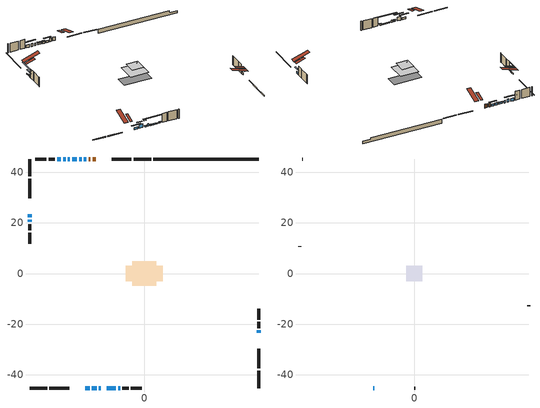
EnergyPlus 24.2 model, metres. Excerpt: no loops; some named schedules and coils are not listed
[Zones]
conditioned space
 floor adiabatic (AdiabaticFloorConstruction): -4.77,-4.77 -4.77,4.77 4.77,4.77 4.77,-4.77 z3.24
 floor foundation (Slab1 construction): -7.31,-3.11 -7.31,3.11 7.31,3.11 7.31,-3.11 z-1.49
 wall outside (RimJoist1 construction): 2.7,45.33 -4.18,45.33 / -45.33,-45.33 -38.45,-45.33 / -45.33,45.33 -45.33,38.45 / 45.33,-45.33 45.33,-38.45 z0.8:1.1
 wall outside (RimJoist2 construction): -5.11,45.33 -12.93,45.33 / -37.52,-45.33 -29.7,-45.33 / -45.33,37.52 -45.33,29.7 / 45.33,-37.52 45.33,-29.7 z0.8:1.1
 wall outside (AdiabaticWallConstruction 1): -19.17,45.33 -20.47,45.33 / -21.39,45.33 -22.04,45.33 z0.8:2.83
 wall outside (AdiabaticWallConstruction): 45.33,-23.45 45.33,-22.54 / -45.33,21.3 -45.33,20.39 / -29.44,45.33 -30.22,45.33 z0.8:2.02; -22.97,45.33 -23.89,45.33 / -23.45,-45.33 -21.62,-45.33 / -26.68,45.33 -28.51,45.33 z0.8:1.82; -24.81,45.33 -25.76,45.33 z0.8:1.87; -20.69,-45.33 -18.86,-45.33 z0.8:2.88; -17.94,-45.33 -17.17,-45.33 / -45.33,23.45 -45.33,22.23 / -14.93,-45.33 -11.27,-45.33 / -10.34,-45.33 -9.58,-45.33 z0.8:1.41; -31.15,45.33 -32.06,45.33 z0.8:2.33; -32.99,45.33 -34.52,45.33 z0.8:2.32
 wall outside (Wall1 construction): -35.45,45.33 -37.87,45.33 / -8.65,-45.33 -6.23,-45.33 / -45.33,19.46 -45.33,17.04 / 45.33,-21.61 45.33,-19.19 z0.8:5.68
 wall outside (Wall2 construction): -38.79,45.33 -43.16,45.33 / -5.3,-45.33 -0.93,-45.33 / -45.33,16.11 -45.33,11.74 / 45.33,-18.26 45.33,-13.89 z0.8:5.68
 wall foundation (FoundationWall1 construction): 3.63,45.33,-1.49 3.63,45.33,0.8 41.16,45.33,0.8 41.16,45.33,-0.23 45.33,45.33,-0.23 45.33,45.33,-1.49
 window (WindowConstruction): 45.33,-23.45 45.33,-22.54 z0.8:2.02
 window (WindowConstruction 6): -22.97,45.33 -23.88,45.33 z0.8:1.81
 window (WindowConstruction 7): -24.81,45.33 -25.75,45.33 z0.8:1.87
 window (WindowConstruction 8): -23.45,-45.33 -21.62,-45.33 z0.8:1.81
 window (WindowConstruction 9): -20.69,-45.33 -18.86,-45.33 z0.8:2.88
 window (WindowConstruction 10): -17.94,-45.33 -17.17,-45.33 z0.8:1.41
 window (WindowConstruction 12): -45.33,23.45 -45.33,22.23 z0.8:1.41
 window (WindowConstruction 13): -14.93,-45.33 -11.27,-45.33 z0.8:1.41
 window (WindowConstruction 1): -26.68,45.33 -28.51,45.33 z0.8:1.81
 window (WindowConstruction 2): -45.33,21.3 -45.33,20.39 z0.8:2.02
 window (WindowConstruction 3): -10.34,-45.33 -9.58,-45.33 z0.8:1.41
 window (WindowConstruction 11): -29.44,45.33 -30.22,45.33 z0.8:2.02
 window (WindowConstruction 4): -31.15,45.33 -32.06,45.33 z0.8:2.32
 window (WindowConstruction 5): -32.99,45.33 -34.52,45.33 z0.8:2.32
 door (Door): -19.18,45.33 -20.47,45.33 z0.8:2.83
 door (Door 1): -21.4,45.33 -22.04,45.33 z0.8:2.83
 ceiling adiabatic (AdiabaticFloorConstruction): 4.77,-4.77 4.77,4.77 -4.77,4.77 -4.77,-4.77 z3.24
 roof outside (Roof4 construction): -18.25,45.33,5.68 -18.25,40.57,7.26 -16.99,40.57,7.26 -16.99,45.33,5.68; -24.38,-45.33,5.68 -24.38,-40.57,7.26 -25.63,-40.57,7.26 -25.63,-45.33,5.68; -45.33,24.38,5.68 -40.57,24.38,7.26 -40.57,25.63,7.26 -45.33,25.63,5.68; 45.33,-24.38,5.68 40.57,-24.38,7.26 40.57,-25.63,7.26 45.33,-25.63,5.68
attic - vented
 floor to conditioned space (Floor1 construction Reversed): -3.15,-3.15 -3.15,3.15 3.15,3.15 3.15,-3.15 z5.68
 floor to conditioned space (Floor2 construction Reversed): -1.74,-1.74 -1.74,1.74 1.74,1.74 1.74,-1.74 z5.68
 floor to conditioned space (Floor3 construction Reversed): -2.35,-2.35 -2.35,2.35 2.35,2.35 2.35,-2.35 z5.68
 wall outside (AdiabaticWallConstruction): -16.25,-45.33 -15.85,-45.33 z0.8:2.02
 wall outside (Wall3 construction): -44.09,45.33 -44.4,45.33 / 0,-45.33 0.3,-45.33 / -45.33,10.81 -45.33,10.51 / 45.33,-12.96 45.33,-12.66 z0.8:5.68
 window (WindowConstruction 14): -16.24,-45.33 -15.86,-45.33 z0.8:2.02
 roof outside (Roof1 construction): -16.07,45.33,5.68 -16.07,36.95,8.47 -13.86,36.95,8.47 -13.86,45.33,5.68; -26.56,-45.33,5.68 -26.56,-36.95,8.47 -28.77,-36.95,8.47 -28.77,-45.33,5.68; -45.33,26.56,5.68 -36.95,26.56,8.47 -36.95,28.77,8.47 -45.33,28.77,5.68; 45.33,-26.56,5.68 36.95,-26.56,8.47 36.95,-28.77,8.47 45.33,-28.77,5.68
shading: 45.33,-21.01 45.33,-24.98 45.74,-24.98 45.74,-21.01 z3.55; -25.41,45.33 -21.44,45.33 -21.44,45.74 -25.41,45.74 z3.35; -25.96,45.33 -24.61,45.33 -24.61,45.74 -25.96,45.74 z2.07; -20.09,-45.33 -24.98,-45.33 -24.98,-45.74 -20.09,-45.74 z3.35; -17.33,-45.33 -22.22,-45.33 -22.22,-45.74 -17.33,-45.74 z4.41; -16.97,-45.33 -18.14,-45.33 -18.14,-45.74 -16.97,-45.74 z1.61; -45.33,18.29 -45.33,27.39 -45.74,27.39 -45.74,18.29 z5.35; -7.33,-45.33 -18.87,-45.33 -18.87,-45.74 -7.33,-45.74 z5.35; -28.71,45.33 -26.48,45.33 -26.48,45.74 -28.71,45.74 z2.02; -45.33,18.86 -45.33,22.83 -45.74,22.83 -45.74,18.86 z3.55; -9.38,-45.33 -10.54,-45.33 -10.54,-45.74 -9.38,-45.74 z1.61; -33.59,45.33 -29.62,45.33 -29.62,45.74 -33.59,45.74 z3.85; -36.05,45.33 -31.46,45.33 -31.46,45.74 -36.05,45.74 z3.85
[Building]
Building 1: Terrain=Suburbs
[Site:Location]
Quebec Intl AP_QC: Latitude {deg}=46.8; Longitude {deg}=-71.38; Time Zone {hr}=-5; Elevation {m}=74; Keep Site Location Information=Yes
[Site:GroundTemperature:Shallow]
0.0108218, -2.24938, -2.43038, -1.3578, 2.94801, 7.23376, 10.9493, 13.303, 13.5029, 11.5886, 7.96783, 3.81355
[Site:WaterMainsTemperature]
Calculation Method=Schedule; Temperature Schedule=mains temperature schedule
[Material] Roughness=Rough; Thermal Absorptance=0.9
Name | Thickness {m} | Conductivity {W/m-K} | Density {kg/m3} | Specific Heat {J/kg-K} | Solar Absorptance | Visible Absorptance
asphalt or fiberglass shingles | 0.00635 | 0.162714 | 1121.4 | 1465.45 | 0.4 | 0.4
ceiling loosefill ins | 0.0846667 | 0.0480833 | 16.02 | 1046.75 | 0.7 | 0.7
ceiling stud and cavity | 0.1397 | 0.0932282 | 65.682 | 1177.47 | 0.7 | 0.7
ceiling stud and cavity 1 | 0.1397 | 0.0940014 | 65.682 | 1177.47 | 0.7 | 0.7
ceiling stud and cavity 2 | 0.1397 | 0.0983112 | 65.682 | 1177.47 | 0.7 | 0.7
concrete 4.0 in. | 0.1016 | 1.803125 | 2242.8 | 837.4 | 0.7 | 0.7
concrete 8.0 in. | 0.2032 | 1.803125 | 2242.8 | 837.4 | 0.7 | 0.7
door material | 0.04445 | 0.0451087 | 512.64 | 1214.23 | 0.7 | 0.7
door material 1 | 0.04445 | 0.20624 | 512.64 | 1214.23 | 0.7 | 0.7
exterior vertical ins | 0.015425 | 0.029427 | 32.04 | 1214.23 | 0.7 | 0.7
floor covering | 0.0127 | 0.0433444 | 54.468 | 1339.84 | 0.6 | 0.6
floor rigid ins; wall rigid ins | 0.512978 | 0.029427 | 32.04 | 1214.23 | 0.7 | 0.7
floor stud and cavity | 0.1397 | 1.75129 | 37.0049 | 1207.88 | 0.7 | 0.7
furniture material conditioned space 1 | 0.1524 | 0.115458 | 640.8 | 1214.23 | 0.6 | 0.6
gypsum board | 0.0127 | 0.160291 | 801 | 837.4 | 0.6 | 0.6
gypsum board 1 | 0.0127 | 0.160291 | 801 | 837.4 | 0.7 | 0.7
osb sheathing 0.5 in. | 0.0127 | 0.115458 | 512.64 | 1214.23 | 0.7 | 0.7
osb sheathing 0.75 in. | 0.01905 | 0.115458 | 512.64 | 1214.23 | 0.7 | 0.7
osb sheathing 2.0 in. | 0.0508 | 0.115458 | 512.64 | 1214.23 | 0.7 | 0.7
rim joist stud and cavity | 0.0508 | 0.0310022 | 125.044 | 1163.47 | 0.6 | 0.6
rim joist stud and cavity 1 | 0.0508 | 0.0329496 | 125.044 | 1163.47 | 0.6 | 0.6
roof rigid ins | 0.051816 | 0.029427 | 32.04 | 1214.23 | 0.7 | 0.7
roof stud and cavity | 0.2032 | 0.158346 | 78.34581 | 1123.46 | 0.7 | 0.7
wall stud and cavity | 0.1397 | 0.0991731 | 139.0536 | 1170.24 | 0.7 | 0.7
wall stud and cavity 1 | 0.1397 | 0.0947891 | 139.0536 | 1170.24 | 0.7 | 0.7
wall stud and cavity 2 | 0.0889 | 6.1454 | 50.32683 | 1063.81 | 0.6 | 0.6
wall stud and cavity 3 | 0.0889 | 0.380278 | 52.3479 | 1209.89 | 0.7 | 0.7
wall stud and cavity 4 | 0.0889 | 0.391764 | 83.0341 | 1211.67 | 0.7 | 0.7
wood siding | 0.0254 | 0.102417 | 544.68 | 1172.36 | 0.4 | 0.4
wood siding 1 | 0.00254 | 0.102417 | 544.68 | 1172.36 | 0.4 | 0.4
wood siding 2; wood siding 3; wood siding 4 | 0.0254 | 0.102417 | 544.68 | 1172.36 | 0.7 | 0.7
[WindowMaterial:SimpleGlazingSystem]
Name | U-Factor {W/m2-K} | Solar Heat Gain Coefficient
WindowMaterial | 2.93609 | 0.65
WindowMaterial 1 | 2.94461 | 0.64
WindowMaterial 2 | 2.98776 | 0.6
WindowMaterial 3 | 2.927009 | 0.66
WindowMaterial 4 | 2.90089 | 0.68
WindowMaterial 5 | 2.94007 | 0.65
WindowMaterial 6 | 2.97414 | 0.6
WindowMaterial 7 | 2.992306 | 0.59
WindowMaterial 8 | 4.08135 | 0.67
[Construction]
AdiabaticFloorConstruction: floor stud and cavity, floor rigid ins, osb sheathing 0.75 in., floor covering
AdiabaticWallConstruction: wood siding 3, wall rigid ins, wall stud and cavity 3, gypsum board
AdiabaticWallConstruction 1: wood siding 4, wall rigid ins, wall stud and cavity 3, gypsum board
Door: door material
Door 1: door material 1
Floor1 construction Reversed: gypsum board, ceiling stud and cavity, ceiling loosefill ins
Floor2 construction Reversed: gypsum board, ceiling stud and cavity 1, ceiling loosefill ins
Floor3 construction Reversed: gypsum board, ceiling stud and cavity 2, ceiling loosefill ins
FoundationWall1 construction: concrete 8.0 in., gypsum board 1
furniture construction conditioned space 1: furniture material conditioned space 1
PartitionWallConstruction: gypsum board, wall stud and cavity 4, gypsum board
RimJoist1 construction: wood siding 2, osb sheathing 2.0 in., rim joist stud and cavity
RimJoist2 construction: wood siding 2, osb sheathing 2.0 in., rim joist stud and cavity 1
Roof1 construction: asphalt or fiberglass shingles
Roof4 construction: asphalt or fiberglass shingles, roof rigid ins, osb sheathing 0.75 in., roof stud and cavity, gypsum board
Slab1 construction: concrete 4.0 in.
Wall1 construction: wood siding, osb sheathing 0.5 in., wall stud and cavity, gypsum board
Wall2 construction: wood siding, osb sheathing 0.5 in., wall stud and cavity 1, gypsum board
Wall3 construction: wood siding 1, wall stud and cavity 2
WindowConstruction; WindowConstruction 2: WindowMaterial
WindowConstruction 1; WindowConstruction 6; WindowConstruction 8: WindowMaterial 1
WindowConstruction 10; WindowConstruction 3: WindowMaterial 2
WindowConstruction 11; WindowConstruction 14: WindowMaterial 7
WindowConstruction 12; WindowConstruction 13: WindowMaterial 8
WindowConstruction 4: WindowMaterial 3
WindowConstruction 5: WindowMaterial 4
WindowConstruction 7: WindowMaterial 5
WindowConstruction 9: WindowMaterial 6
[Zone] Multiplier=1; Part of Total Floor Area=Yes
Name | Volume {m3}
attic - vented | 33.5367
conditioned space | 555.9
[Space]
Name | Zone | Volume {m3}
attic - vented 1 | attic - vented | 33.5367
conditioned space 1 | conditioned space | 555.9
[ZoneInfiltration:EffectiveLeakageArea]
infil attic - vented 1: Zone or Space=attic - vented 1; Schedule=Always On Discrete; Effective Air Leakage Area {cm2}=2731.57; Stack Coefficient=0.000533419; Wind Coefficient=1.56047e-05
[ZoneMixing]
whole house fan mix: Zone or Space=attic - vented; Schedule=Always On Continuous; Design Flow Rate Calculation Method=Flow/Zone; Design Flow Rate {m3/s}=0; Source Zone or Space=conditioned space
[SurfaceProperty:ExposedFoundationPerimeter]
Slab1: Exposed Perimeter Calculation Method=TotalExposedPerimeter; Total Exposed Perimeter {m}=41.698
[InternalMass] Zone or ZoneList=conditioned space; Space or SpaceList=conditioned space 1
Name | Construction | Surface Area {m2}
furniture mass conditioned space 1 | furniture construction conditioned space 1 | 72.8042
partition wall mass | PartitionWallConstruction | 182.01
[Lights]
interior lighting: Zone or ZoneList or Space or SpaceList=conditioned space 1; Schedule=interior lighting schedule; Design Level Calculation Method=LightingLevel; Lighting Level {W}=343.2; Return Air Fraction=0; Fraction Radiant=0.6; Fraction Visible=0.2; Fraction Replaceable=1
[People]
occupants: Zone or ZoneList or Space or SpaceList=conditioned space 1; Number of People Schedule=occupants schedule; Number of People Calculation Method=People; Number of People=3; Fraction Radiant=0.314171; Sensible Heat Fraction=0.56303; Activity Level Schedule=occupants activity schedule; Carbon Dioxide Generation Rate {m3/s-W}=0; Enable ASHRAE 55 Comfort Warnings=No; Mean Radiant Temperature Calculation Type=EnclosureAveraged
[ElectricEquipment] Zone or ZoneList or Space or SpaceList=conditioned space 1; Design Level Calculation Method=EquipmentLevel
Name | Schedule | Design Level {W} | Fraction Latent | Fraction Radiant | Fraction Lost
clothes dryer | clothes dryer schedule | 140.772 | 0.015 | 0.081 | 0.85
clothes washer | clothes washer schedule | 32.1985 | 0.03 | 0.162 | 0.7
cooking range | cooking range schedule | 215.147 | 0.08 | 0.432 | 0.2
dishwasher | dishwasher schedule | 66.8632 | 0.3 | 0.18 | 0.4
fridge | fridge schedule | 72.9452 | 0 | 0.6 | 0
mech vent bath fan 0 | mech vent bath fan 0 schedule | 50.2 | 0 | 0 | 1
mech vent bath fan 1 | mech vent bath fan 1 schedule | 50.2 | 0 | 0 | 1
mech vent house fan | mech vent house fan schedule | 0 | 0 | 0 | 1
mech vent house fan cfis | mech vent house fan cfis schedule | 0 | 0 | 0 | 0
mech vent range fan 0 | mech vent range fan 0 schedule | 57 | 0 | 0 | 1
misc plug loads | misc plug loads schedule | 494.7 | 0.045 | 0.513 | 0.1
whole house fan | Always On Discrete | 0 | 0 | 0 | 1
[OtherEquipment] Zone or ZoneList or Space or SpaceList=conditioned space 1; Design Level Calculation Method=EquipmentLevel
Name | Fuel Type | Schedule | Design Level {W} | Fraction Latent | Fraction Radiant | Fraction Lost
clothes dryer 1 | Electricity | clothes dryer schedule | 0 | 0.015 | 0.081 | 0.85
cooking range 1 | Electricity | cooking range schedule | 0 | 0.08 | 0.432 | 0.2
general water use latent | None | general water use schedule | 62.594 | 1 | 0 | 0
general water use sensible | None | general water use schedule | -61.6891 | 0 | 0.6 | 0
mech vent house fan latent load | None | Always On Discrete | 0 | 1 | 0 | 0
mech vent house fan sensible load | None | Always On Discrete | 0 | 0 | 0 | 0
water heater energy adjustment1 | Electricity | Always On Discrete | 0.01 | 0 | 0 | 1
[ZoneInfiltration:DesignFlowRate] Zone or ZoneList or Space or SpaceList=conditioned space 1; Schedule=Always On Discrete; Design Flow Rate Calculation Method=Flow/Zone; Design Flow Rate {m3/s}=0
infil flow; natural vent flow; whole house fan flow
[ZoneControl:Thermostat]
conditioned space Thermostat: Zone or ZoneList=conditioned space; Control Type Schedule=conditioned space Thermostat Schedule; Control 1=conditioned space temperature setpoint; Temperature Difference Between Cutout And Setpoint {deltaC}=0
[ThermostatSetpoint:DualSetpoint]
conditioned space temperature setpoint: Heating Setpoint Temperature Schedule=heating setpoint; Cooling Setpoint Temperature Schedule=cooling setpoint
[AirLoopHVAC:UnitarySystem]
unit heater unitary system: Control Type=Load; Controlling Zone or Thermostat Location=conditioned space; Dehumidification Control Type=None; Availability Schedule=Always On Discrete; Supply Fan=unit heater supply fan; Fan Placement=BlowThrough; Supply Air Fan Operating Mode Schedule=unit heater auto fan schedule; Heating Coil=unit heater htg coil; DX Heating Coil Sizing Ratio=1; Use DOAS DX Cooling Coil=No; Minimum Supply Air Temperature {C}=2; Latent Load Control=SensibleOnlyLoadControl; Cooling Supply Air Flow Rate Method=None; Heating Supply Air Flow Rate Method=SupplyAirFlowRate; Heating Supply Air Flow Rate {m3/s}=0.00141584; No Load Supply Air Flow Rate Method=SupplyAirFlowRate; No Load Supply Air Flow Rate {m3/s}=0; No Load Supply Air Flow Rate Control Set To Low Speed=Yes; Maximum Supply Air Temperature {C}=48.8889; Maximum Outdoor Dry-Bulb Temperature for Supplemental Heater Operation {C}=21; Ancillary On-Cycle Electric Power {W}=0; Ancillary Off-Cycle Electric Power {W}=0
[Zone equipment]
conditioned space: electric baseboard, unit heater unitary system
[Foundation:Kiva]
Foundation Kiva 1: Initial Indoor Air Temperature {C}=18; Wall Height Above Grade {m}=0.799978; Wall Depth Below Slab {m}=0.2032; Custom Block Material Name 1=exterior vertical ins; Custom Block Depth 1 {m}=2.28999; Custom Block X Position 1 {m}=0.2159; Custom Block Z Position 1 {m}=0
[Foundation:Kiva:Settings]
Soil Conductivity {W/m-K}=0.849921; Soil Density {kg/m3}=1842.3; Soil Specific Heat {J/kg-K}=418.7; Ground Solar Absorptivity=0.9; Ground Thermal Absorptivity=0.9; Ground Surface Roughness {m}=0.03; Far-Field Width {m}=40; Deep-Ground Boundary Condition=ZeroFlux; Deep-Ground Depth {m}=40; Minimum Cell Dimension {m}=0.2; Maximum Cell Growth Coefficient=3; Simulation Timestep=Timestep
[Exterior:Lights]
exterior lighting: Schedule=exterior lighting schedule; Design Level {W}=75.6
[EnergyManagementSystem:Sensor] Output:Variable or Output:Meter Index Key=conditioned space
Name | Output:Variable or Output:Meter
conditioned_space_clg_unmet_s | Zone Cooling Setpoint Not Met Time
conditioned_space_htg_unmet_s | Zone Heating Setpoint Not Met Time
fridge_tin_s; tin_s; tin_s_1 | Zone Mean Air Temperature
tout_s | Zone Outdoor Air Drybulb Temperature
win_s | Zone Air Humidity Ratio
[Schedule:Constant]
Name | Hourly Value
Always On Continuous; mech vent house fan schedule; mech vent house fan cfis schedule; Always On Discrete | 1
occupants activity schedule | 117.228
fridge schedule; unit heater auto fan schedule | 0
[Schedule:Week:Daily]
interior lighting schedule Week Rule - Jan1-Jan27: interior lighting schedule day, interior lighting schedule day, interior lighting schedule day, interior lighting schedule day, interior lighting schedule day, interior lighting schedule day, interior lighting schedule day, interior lighting schedule default day, interior lighting schedule default day, interior lighting schedule default day, interior lighting schedule default day, interior lighting schedule default day
interior lighting schedule Week Rule - Jan28-Feb3: interior lighting schedule day, interior lighting schedule day, interior lighting schedule day, interior lighting schedule day, interior lighting schedule day 1, interior lighting schedule day 1, interior lighting schedule day 1, interior lighting schedule default day, interior lighting schedule default day, interior lighting schedule default day, interior lighting schedule default day, interior lighting schedule default day
interior lighting schedule Week Rule - Feb4-Feb24: interior lighting schedule day 1, interior lighting schedule day 1, interior lighting schedule day 1, interior lighting schedule day 1, interior lighting schedule day 1, interior lighting schedule day 1, interior lighting schedule day 1, interior lighting schedule default day, interior lighting schedule default day, interior lighting schedule default day, interior lighting schedule default day, interior lighting schedule default day
interior lighting schedule Week Rule - Feb25-Mar3: interior lighting schedule day 1, interior lighting schedule day 1, interior lighting schedule day 1, interior lighting schedule day 1, interior lighting schedule day 2, interior lighting schedule day 2, interior lighting schedule day 2, interior lighting schedule default day, interior lighting schedule default day, interior lighting schedule default day, interior lighting schedule default day, interior lighting schedule default day
interior lighting schedule Week Rule - Mar4-Mar31: interior lighting schedule day 2, interior lighting schedule day 2, interior lighting schedule day 2, interior lighting schedule day 2, interior lighting schedule day 2, interior lighting schedule day 2, interior lighting schedule day 2, interior lighting schedule default day, interior lighting schedule default day, interior lighting schedule default day, interior lighting schedule default day, interior lighting schedule default day
interior lighting schedule Week Rule - Apr1-Apr28: interior lighting schedule day 3, interior lighting schedule day 3, interior lighting schedule day 3, interior lighting schedule day 3, interior lighting schedule day 3, interior lighting schedule day 3, interior lighting schedule day 3, interior lighting schedule default day, interior lighting schedule default day, interior lighting schedule default day, interior lighting schedule default day, interior lighting schedule default day
interior lighting schedule Week Rule - Apr29-May5: interior lighting schedule day 3, interior lighting schedule day 3, interior lighting schedule day 4, interior lighting schedule day 4, interior lighting schedule day 4, interior lighting schedule day 4, interior lighting schedule day 4, interior lighting schedule default day, interior lighting schedule default day, interior lighting schedule default day, interior lighting schedule default day, interior lighting schedule default day
interior lighting schedule Week Rule - May6-May26: interior lighting schedule day 4, interior lighting schedule day 4, interior lighting schedule day 4, interior lighting schedule day 4, interior lighting schedule day 4, interior lighting schedule day 4, interior lighting schedule day 4, interior lighting schedule default day, interior lighting schedule default day, interior lighting schedule default day, interior lighting schedule default day, interior lighting schedule default day
interior lighting schedule Week Rule - May27-Jun2: interior lighting schedule day 4, interior lighting schedule day 4, interior lighting schedule day 4, interior lighting schedule day 4, interior lighting schedule day 4, interior lighting schedule day 5, interior lighting schedule day 5, interior lighting schedule default day, interior lighting schedule default day, interior lighting schedule default day, interior lighting schedule default day, interior lighting schedule default day
interior lighting schedule Week Rule - Jun3-Jun30: interior lighting schedule day 5, interior lighting schedule day 5, interior lighting schedule day 5, interior lighting schedule day 5, interior lighting schedule day 5, interior lighting schedule day 5, interior lighting schedule day 5, interior lighting schedule default day, interior lighting schedule default day, interior lighting schedule default day, interior lighting schedule default day, interior lighting schedule default day
interior lighting schedule Week Rule - Jul1-Jul28: interior lighting schedule day 6, interior lighting schedule day 6, interior lighting schedule day 6, interior lighting schedule day 6, interior lighting schedule day 6, interior lighting schedule day 6, interior lighting schedule day 6, interior lighting schedule default day, interior lighting schedule default day, interior lighting schedule default day, interior lighting schedule default day, interior lighting schedule default day
interior lighting schedule Week Rule - Jul29-Aug4: interior lighting schedule day 6, interior lighting schedule day 6, interior lighting schedule day 6, interior lighting schedule day 7, interior lighting schedule day 7, interior lighting schedule day 7, interior lighting schedule day 7, interior lighting schedule default day, interior lighting schedule default day, interior lighting schedule default day, interior lighting schedule default day, interior lighting schedule default day
interior lighting schedule Week Rule - Aug5-Aug25: interior lighting schedule day 7, interior lighting schedule day 7, interior lighting schedule day 7, interior lighting schedule day 7, interior lighting schedule day 7, interior lighting schedule day 7, interior lighting schedule day 7, interior lighting schedule default day, interior lighting schedule default day, interior lighting schedule default day, interior lighting schedule default day, interior lighting schedule default day
interior lighting schedule Week Rule - Aug26-Sep1: interior lighting schedule day 7, interior lighting schedule day 7, interior lighting schedule day 7, interior lighting schedule day 7, interior lighting schedule day 7, interior lighting schedule day 7, interior lighting schedule day 8, interior lighting schedule default day, interior lighting schedule default day, interior lighting schedule default day, interior lighting schedule default day, interior lighting schedule default day
interior lighting schedule Week Rule - Sep2-Sep29: interior lighting schedule day 8, interior lighting schedule day 8, interior lighting schedule day 8, interior lighting schedule day 8, interior lighting schedule day 8, interior lighting schedule day 8, interior lighting schedule day 8, interior lighting schedule default day, interior lighting schedule default day, interior lighting schedule default day, interior lighting schedule default day, interior lighting schedule default day
interior lighting schedule Week Rule - Sep30-Oct6: interior lighting schedule day 8, interior lighting schedule day 9, interior lighting schedule day 9, interior lighting schedule day 9, interior lighting schedule day 9, interior lighting schedule day 9, interior lighting schedule day 9, interior lighting schedule default day, interior lighting schedule default day, interior lighting schedule default day, interior lighting schedule default day, interior lighting schedule default day
interior lighting schedule Week Rule - Oct7-Oct27: interior lighting schedule day 9, interior lighting schedule day 9, interior lighting schedule day 9, interior lighting schedule day 9, interior lighting schedule day 9, interior lighting schedule day 9, interior lighting schedule day 9, interior lighting schedule default day, interior lighting schedule default day, interior lighting schedule default day, interior lighting schedule default day, interior lighting schedule default day
interior lighting schedule Week Rule - Oct28-Nov3: interior lighting schedule day 9, interior lighting schedule day 9, interior lighting schedule day 9, interior lighting schedule day 9, interior lighting schedule day 10, interior lighting schedule day 10, interior lighting schedule day 10, interior lighting schedule default day, interior lighting schedule default day, interior lighting schedule default day, interior lighting schedule default day, interior lighting schedule default day
interior lighting schedule Week Rule - Nov4-Nov24: interior lighting schedule day 10, interior lighting schedule day 10, interior lighting schedule day 10, interior lighting schedule day 10, interior lighting schedule day 10, interior lighting schedule day 10, interior lighting schedule day 10, interior lighting schedule default day, interior lighting schedule default day, interior lighting schedule default day, interior lighting schedule default day, interior lighting schedule default day
interior lighting schedule Week Rule - Nov25-Dec1: interior lighting schedule day 10, interior lighting schedule day 10, interior lighting schedule day 10, interior lighting schedule day 10, interior lighting schedule day 10, interior lighting schedule day 10, interior lighting schedule day 11, interior lighting schedule default day, interior lighting schedule default day, interior lighting schedule default day, interior lighting schedule default day, interior lighting schedule default day
interior lighting schedule Week Rule - Dec2-Dec31: interior lighting schedule day 11, interior lighting schedule day 11, interior lighting schedule day 11, interior lighting schedule day 11, interior lighting schedule day 11, interior lighting schedule day 11, interior lighting schedule day 11, interior lighting schedule default day, interior lighting schedule default day, interior lighting schedule default day, interior lighting schedule default day, interior lighting schedule default day
occupants schedule Week Rule - Jan1-Dec31: occupants schedule day, occupants schedule day, occupants schedule day, occupants schedule day, occupants schedule day, occupants schedule day, occupants schedule day, occupants schedule default day, occupants schedule default day, occupants schedule default day, occupants schedule default day, occupants schedule default day
clothes dryer schedule Week Rule - Jan1-Dec31: clothes dryer schedule day, clothes dryer schedule day, clothes dryer schedule day, clothes dryer schedule day, clothes dryer schedule day, clothes dryer schedule day, clothes dryer schedule day, clothes dryer schedule default day, clothes dryer schedule default day, clothes dryer schedule default day, clothes dryer schedule default day, clothes dryer schedule default day
clothes washer schedule Week Rule - Jan1-Dec31: clothes washer schedule day, clothes washer schedule day, clothes washer schedule day, clothes washer schedule day, clothes washer schedule day, clothes washer schedule day, clothes washer schedule day, clothes washer schedule default day, clothes washer schedule default day, clothes washer schedule default day, clothes washer schedule default day, clothes washer schedule default day
cooking range schedule Week Rule - Jan1-Dec31: cooking range schedule day, cooking range schedule day, cooking range schedule day, cooking range schedule day, cooking range schedule day, cooking range schedule day, cooking range schedule day, cooking range schedule default day, cooking range schedule default day, cooking range schedule default day, cooking range schedule default day, cooking range schedule default day
dishwasher schedule Week Rule - Jan1-Dec31: dishwasher schedule day, dishwasher schedule day, dishwasher schedule day, dishwasher schedule day, dishwasher schedule day, dishwasher schedule day, dishwasher schedule day, dishwasher schedule default day, dishwasher schedule default day, dishwasher schedule default day, dishwasher schedule default day, dishwasher schedule default day
mech vent bath fan 0 schedule Week Rule - Jan1-Dec31: mech vent bath fan 0 schedule day, mech vent bath fan 0 schedule day, mech vent bath fan 0 schedule day, mech vent bath fan 0 schedule day, mech vent bath fan 0 schedule day, mech vent bath fan 0 schedule day, mech vent bath fan 0 schedule day, mech vent bath fan 0 schedule default day, mech vent bath fan 0 schedule default day, mech vent bath fan 0 schedule default day, mech vent bath fan 0 schedule default day, mech vent bath fan 0 schedule default day
mech vent bath fan 1 schedule Week Rule - Jan1-Dec31: mech vent bath fan 1 schedule day, mech vent bath fan 1 schedule day, mech vent bath fan 1 schedule day, mech vent bath fan 1 schedule day, mech vent bath fan 1 schedule day, mech vent bath fan 1 schedule day, mech vent bath fan 1 schedule day, mech vent bath fan 1 schedule default day, mech vent bath fan 1 schedule default day, mech vent bath fan 1 schedule default day, mech vent bath fan 1 schedule default day, mech vent bath fan 1 schedule default day
mech vent range fan 0 schedule Week Rule - Jan1-Dec31: mech vent range fan 0 schedule day, mech vent range fan 0 schedule day, mech vent range fan 0 schedule day, mech vent range fan 0 schedule day, mech vent range fan 0 schedule day, mech vent range fan 0 schedule day, mech vent range fan 0 schedule day, mech vent range fan 0 schedule default day, mech vent range fan 0 schedule default day, mech vent range fan 0 schedule default day, mech vent range fan 0 schedule default day, mech vent range fan 0 schedule default day
misc plug loads schedule Week Rule - Jan1-Dec31: misc plug loads schedule day, misc plug loads schedule day, misc plug loads schedule day, misc plug loads schedule day, misc plug loads schedule day, misc plug loads schedule day, misc plug loads schedule day, misc plug loads schedule default day, misc plug loads schedule default day, misc plug loads schedule default day, misc plug loads schedule default day, misc plug loads schedule default day
general water use schedule Week Rule - Jan1-Dec31: general water use schedule day, general water use schedule day, general water use schedule day, general water use schedule day, general water use schedule day, general water use schedule day, general water use schedule day, general water use schedule default day, general water use schedule default day, general water use schedule default day, general water use schedule default day, general water use schedule default day
exterior lighting schedule Week Rule - Jan1-Jan27: exterior lighting schedule day, exterior lighting schedule day, exterior lighting schedule day, exterior lighting schedule day, exterior lighting schedule day, exterior lighting schedule day, exterior lighting schedule day, exterior lighting schedule default day, exterior lighting schedule default day, exterior lighting schedule default day, exterior lighting schedule default day, exterior lighting schedule default day
exterior lighting schedule Week Rule - Jan28-Feb3: exterior lighting schedule day, exterior lighting schedule day, exterior lighting schedule day, exterior lighting schedule day, exterior lighting schedule day 1, exterior lighting schedule day 1, exterior lighting schedule day 1, exterior lighting schedule default day, exterior lighting schedule default day, exterior lighting schedule default day, exterior lighting schedule default day, exterior lighting schedule default day
exterior lighting schedule Week Rule - Feb4-Feb24: exterior lighting schedule day 1, exterior lighting schedule day 1, exterior lighting schedule day 1, exterior lighting schedule day 1, exterior lighting schedule day 1, exterior lighting schedule day 1, exterior lighting schedule day 1, exterior lighting schedule default day, exterior lighting schedule default day, exterior lighting schedule default day, exterior lighting schedule default day, exterior lighting schedule default day
exterior lighting schedule Week Rule - Feb25-Mar3: exterior lighting schedule day 1, exterior lighting schedule day 1, exterior lighting schedule day 1, exterior lighting schedule day 1, exterior lighting schedule day 2, exterior lighting schedule day 2, exterior lighting schedule day 2, exterior lighting schedule default day, exterior lighting schedule default day, exterior lighting schedule default day, exterior lighting schedule default day, exterior lighting schedule default day
exterior lighting schedule Week Rule - Mar4-Mar31: exterior lighting schedule day 2, exterior lighting schedule day 2, exterior lighting schedule day 2, exterior lighting schedule day 2, exterior lighting schedule day 2, exterior lighting schedule day 2, exterior lighting schedule day 2, exterior lighting schedule default day, exterior lighting schedule default day, exterior lighting schedule default day, exterior lighting schedule default day, exterior lighting schedule default day
exterior lighting schedule Week Rule - Apr1-Apr28: exterior lighting schedule day 3, exterior lighting schedule day 3, exterior lighting schedule day 3, exterior lighting schedule day 3, exterior lighting schedule day 3, exterior lighting schedule day 3, exterior lighting schedule day 3, exterior lighting schedule default day, exterior lighting schedule default day, exterior lighting schedule default day, exterior lighting schedule default day, exterior lighting schedule default day
[Schedule:Year]
interior lighting schedule: interior lighting schedule Week Rule - Jan1-Jan27, 1, 1, 1, 27, interior lighting schedule Week Rule - Jan28-Feb3, 1, 28, 2, 3, interior lighting schedule Week Rule - Feb4-Feb24, 2, 4, 2, 24, interior lighting schedule Week Rule - Feb25-Mar3, 2, 25, 3, 3, interior lighting schedule Week Rule - Mar4-Mar31, 3, 4, 3, 31, interior lighting schedule Week Rule - Apr1-Apr28, 4, 1, 4, 28, interior lighting schedule Week Rule - Apr29-May5, 4, 29, 5, 5, interior lighting schedule Week Rule - May6-May26, 5, 6, 5, 26, interior lighting schedule Week Rule - May27-Jun2, 5, 27, 6, 2, interior lighting schedule Week Rule - Jun3-Jun30, 6, 3, 6, 30, interior lighting schedule Week Rule - Jul1-Jul28, 7, 1, 7, 28, interior lighting schedule Week Rule - Jul29-Aug4, 7, 29, 8, 4, interior lighting schedule Week Rule - Aug5-Aug25, 8, 5, 8, 25, interior lighting schedule Week Rule - Aug26-Sep1, 8, 26, 9, 1, interior lighting schedule Week Rule - Sep2-Sep29, 9, 2, 9, 29, interior lighting schedule Week Rule - Sep30-Oct6, 9, 30, 10, 6, interior lighting schedule Week Rule - Oct7-Oct27, 10, 7, 10, 27, interior lighting schedule Week Rule - Oct28-Nov3, 10, 28, 11, 3, interior lighting schedule Week Rule - Nov4-Nov24, 11, 4, 11, 24, interior lighting schedule Week Rule - Nov25-Dec1, 11, 25, 12, 1, interior lighting schedule Week Rule - Dec2-Dec31, 12, 2, 12, 31
occupants schedule: occupants schedule Week Rule - Jan1-Dec31, 1, 1, 12, 31
clothes dryer schedule: clothes dryer schedule Week Rule - Jan1-Dec31, 1, 1, 12, 31
clothes washer schedule: clothes washer schedule Week Rule - Jan1-Dec31, 1, 1, 12, 31
cooking range schedule: cooking range schedule Week Rule - Jan1-Dec31, 1, 1, 12, 31
dishwasher schedule: dishwasher schedule Week Rule - Jan1-Dec31, 1, 1, 12, 31
mech vent bath fan 0 schedule: mech vent bath fan 0 schedule Week Rule - Jan1-Dec31, 1, 1, 12, 31
mech vent bath fan 1 schedule: mech vent bath fan 1 schedule Week Rule - Jan1-Dec31, 1, 1, 12, 31
mech vent range fan 0 schedule: mech vent range fan 0 schedule Week Rule - Jan1-Dec31, 1, 1, 12, 31
misc plug loads schedule: misc plug loads schedule Week Rule - Jan1-Dec31, 1, 1, 12, 31
general water use schedule: general water use schedule Week Rule - Jan1-Dec31, 1, 1, 12, 31
exterior lighting schedule: exterior lighting schedule Week Rule - Jan1-Jan27, 1, 1, 1, 27, exterior lighting schedule Week Rule - Jan28-Feb3, 1, 28, 2, 3, exterior lighting schedule Week Rule - Feb4-Feb24, 2, 4, 2, 24, exterior lighting schedule Week Rule - Feb25-Mar3, 2, 25, 3, 3, exterior lighting schedule Week Rule - Mar4-Mar31, 3, 4, 3, 31, exterior lighting schedule Week Rule - Apr1-Apr28, 4, 1, 4, 28, exterior lighting schedule Week Rule - Apr29-May5, 4, 29, 5, 5, exterior lighting schedule Week Rule - May6-May26, 5, 6, 5, 26, exterior lighting schedule Week Rule - May27-Jun2, 5, 27, 6, 2, exterior lighting schedule Week Rule - Jun3-Jun30, 6, 3, 6, 30, exterior lighting schedule Week Rule - Jul1-Jul28, 7, 1, 7, 28, exterior lighting schedule Week Rule - Jul29-Aug4, 7, 29, 8, 4, exterior lighting schedule Week Rule - Aug5-Aug25, 8, 5, 8, 25, exterior lighting schedule Week Rule - Aug26-Sep1, 8, 26, 9, 1, exterior lighting schedule Week Rule - Sep2-Sep29, 9, 2, 9, 29, exterior lighting schedule Week Rule - Sep30-Oct6, 9, 30, 10, 6, exterior lighting schedule Week Rule - Oct7-Oct27, 10, 7, 10, 27, exterior lighting schedule Week Rule - Oct28-Nov3, 10, 28, 11, 3, exterior lighting schedule Week Rule - Nov4-Nov24, 11, 4, 11, 24, exterior lighting schedule Week Rule - Nov25-Dec1, 11, 25, 12, 1, exterior lighting schedule Week Rule - Dec2-Dec31, 12, 2, 12, 31
[Schedule:Compact]
conditioned space Thermostat Schedule: Through: 12/31, For: AllDays, Until: 24:00, 4
mains temperature schedule: Through: 01/01, For: AllDays, Until: 24:00, 5.175, Through: 01/02, For: AllDays, Until: 24:00, 5.10167, Through: 01/03, For: AllDays, Until: 24:00, 5.02889, Through: 01/04, For: AllDays, Until: 24:00, 4.95778, Through: 01/05, For: AllDays, Until: 24:00, 4.88778, Through: 01/06, For: AllDays, Until: 24:00, 4.81833, Through: 01/07, For: AllDays, Until: 24:00, 4.75056, Through: 01/08, For: AllDays, Until: 24:00, 4.68389, Through: 01/09, For: AllDays, Until: 24:00, 4.61833, Through: 01/10, For: AllDays, Until: 24:00, 4.55389, Through: 01/11, For: AllDays, Until: 24:00, 4.49056, Through: 01/12, For: AllDays, Until: 24:00, 4.42889, Through: 01/13, For: AllDays, Until: 24:00, 4.36778, Through: 01/14, For: AllDays, Until: 24:00, 4.30889, Through: 01/15, For: AllDays, Until: 24:00, 4.25056, Through: 01/16, For: AllDays, Until: 24:00, 4.19389, Through: 01/17, For: AllDays, Until: 24:00, 4.13833, Through: 01/18, For: AllDays, Until: 24:00, 4.08444, Through: 01/19, For: AllDays, Until: 24:00, 4.03167, Through: 01/20, For: AllDays, Until: 24:00, 3.98056, Through: 01/21, For: AllDays, Until: 24:00, 3.93056, Through: 01/22, For: AllDays, Until: 24:00, 3.88222, Through: 01/23, For: AllDays, Until: 24:00, 3.835, Through: 01/24, For: AllDays, Until: 24:00, 3.78944, Through: 01/25, For: AllDays, Until: 24:00, 3.74556, Through: 01/26, For: AllDays, Until: 24:00, 3.70278, Through: 01/27, For: AllDays, Until: 24:00, 3.66167, Through: 01/28, For: AllDays, Until: 24:00, 3.62167, Through: 01/29, For: AllDays, Until: 24:00, 3.58389, Through: 01/30, For: AllDays, Until: 24:00, 3.54722, Through: 01/31, For: AllDays, Until: 24:00, 3.51167, Through: 02/01, For: AllDays, Until: 24:00, 3.47833, Through: 02/02, For: AllDays, Until: 24:00, 3.44611, Through: 02/03, For: AllDays, Until: 24:00, 3.41556, Through: 02/04, For: AllDays, Until: 24:00, 3.38667, Through: 02/05, For: AllDays, Until: 24:00, 3.35944, Through: 02/06, For: AllDays, Until: 24:00, 3.33389, Through: 02/07, For: AllDays, Until: 24:00, 3.30944, Through: 02/08, For: AllDays, Until: 24:00, 3.28667, Through: 02/09, For: AllDays, Until: 24:00, 3.26611, Through: 02/10, For: AllDays, Until: 24:00, 3.24667, Through: 02/11, For: AllDays, Until: 24:00, 3.22889, Through: 02/12, For: AllDays, Until: 24:00, 3.21278, Through: 02/13, For: AllDays, Until: 24:00, 3.19833, Through: 02/14, For: AllDays, Until: 24:00, 3.18556, Through: 02/15, For: AllDays, Until: 24:00, 3.17389, Through: 02/16, For: AllDays, Until: 24:00, 3.16444, Through: 02/17, For: AllDays, Until: 24:00, 3.15667, Through: 02/18, For: AllDays, Until: 24:00, 3.15056, Through: 02/19, For: AllDays, Until: 24:00, 3.14556, Through: 02/20, For: AllDays, Until: 24:00, 3.14278, Through: 02/21, For: AllDays, Until: 24:00, 3.14111, Through: 02/22, For: AllDays, Until: 24:00, 3.14167, Through: 02/23, For: AllDays, Until: 24:00, 3.14333, Through: 02/24, For: AllDays, Until: 24:00, 3.14722, Through: 02/25, For: AllDays, Until: 24:00, 3.15222, Through: 02/26, For: AllDays, Until: 24:00, 3.15944, Through: 02/27, For: AllDays, Until: 24:00, 3.16778, Through: 02/28, For: AllDays, Until: 24:00, 3.17778, Through: 03/01, For: AllDays, Until: 24:00, 3.18944, Through: 03/02, For: AllDays, Until: 24:00, 3.20333, Through: 03/03, For: AllDays, Until: 24:00, 3.21833, Through: 03/04, For: AllDays, Until: 24:00, 3.235, Through: 03/05, For: AllDays, Until: 24:00, 3.25333, Through: 03/06, For: AllDays, Until: 24:00, 3.27333, Through: 03/07, For: AllDays, Until: 24:00, 3.29444, Through: 03/08, For: AllDays, Until: 24:00, 3.31778, Through: 03/09, For: AllDays, Until: 24:00, 3.34222, Through: 03/10, For: AllDays, Until: 24:00, 3.36889, Through: 03/11, For: AllDays, Until: 24:00, 3.39667, Through: 03/12, For: AllDays, Until: 24:00, 3.42611, Through: 03/13, For: AllDays, Until: 24:00, 3.45722, Through: 03/14, For: AllDays, Until: 24:00, 3.49, Through: 03/15, For: AllDays, Until: 24:00, 3.52389, Through: 03/16, For: AllDays, Until: 24:00, 3.55944, Through: 03/17, For: AllDays, Until: 24:00, 3.59667, Through: 03/18, For: AllDays, Until: 24:00, 3.63556, Through: 03/19, For: AllDays, Until: 24:00, 3.67556, Through: 03/20, For: AllDays, Until: 24:00, 3.71722, Through: 03/21, For: AllDays, Until: 24:00, 3.76056, Through: 03/22, For: AllDays, Until: 24:00, 3.80556, Through: 03/23, For: AllDays, Until: 24:00, 3.85111, Through: 03/24, For: AllDays, Until: 24:00, 3.89889, Through: 03/25, For: AllDays, Until: 24:00, 3.94778, Through: 03/26, For: AllDays, Until: 24:00, 3.99833, Through: 03/27, For: AllDays, Until: 24:00, 4.05, Through: 03/28, For: AllDays, Until: 24:00, 4.10333, Through: 03/29, For: AllDays, Until: 24:00, 4.15778, Through: 03/30, For: AllDays, Until: 24:00, 4.21333, Through: 03/31, For: AllDays, Until: 24:00, 4.27056, Through: 04/01, For: AllDays, Until: 24:00, 4.32944, Through: 04/02, For: AllDays, Until: 24:00, 4.38889, Through: 04/03, For: AllDays, Until: 24:00, 4.45, Through: 04/04, For: AllDays, Until: 24:00, 4.51222, Through: 04/05, For: AllDays, Until: 24:00, 4.57611, Through: 04/06, For: AllDays, Until: 24:00, 4.64056, Through: 04/07, For: AllDays, Until: 24:00, 4.70667, Through: 04/08, For: AllDays, Until: 24:00, 4.77389, Through: 04/09, For: AllDays, Until: 24:00, 4.84222, Through: 04/10, For: AllDays, Until: 24:00, 4.91167, Through: 04/11, For: AllDays, Until: 24:00, 4.98278, Through: 04/12, For: AllDays, Until: 24:00, 5.05444, Through: 04/13, For: AllDays, Until: 24:00, 5.12722, Through: 04/14, For: AllDays, Until: 24:00, 5.20111, Through: 04/15, For: AllDays, Until: 24:00, 5.27611, Through: 04/16, For: AllDays, Until: 24:00, 5.35167, Through: 04/17, For: AllDays, Until: 24:00, 5.42889, Through: 04/18, For: AllDays, Until: 24:00, 5.50667, Through: 04/19, For: AllDays, Until: 24:00, 5.58556, Through: 04/20, For: AllDays, Until: 24:00, 5.665, Through: 04/21, For: AllDays, Until: 24:00, 5.74611, Through: 04/22, For: AllDays, Until: 24:00, 5.82722, Through: 04/23, For: AllDays, Until: 24:00, 5.91, Through: 04/24, For: AllDays, Until: 24:00, 5.99278, Through: 04/25, For: AllDays, Until: 24:00, 6.07722, Through: 04/26, For: AllDays, Until: 24:00, 6.16167, Through: 04/27, For: AllDays, Until: 24:00, 6.24722, Through: 04/28, For: AllDays, Until: 24:00, 6.33389, Through: 04/29, For: AllDays, Until: 24:00, 6.42056, Through: 04/30, For: AllDays, Until: 24:00, 6.50833, Through: 05/01, For: AllDays, Until: 24:00, 6.59667, Through: 05/02, For: AllDays, Until: 24:00, 6.68556, Through: 05/03, For: AllDays, Until: 24:00, 6.775, Through: 05/04, For: AllDays, Until: 24:00, 6.86556, Through: 05/05, For: AllDays, Until: 24:00, 6.95611, Through: 05/06, For: AllDays, Until: 24:00, 7.04722, Through: 05/07, For: AllDays, Until: 24:00, 7.13889, Through: 05/08, For: AllDays, Until: 24:00, 7.23111, Through: 05/09, For: AllDays, Until: 24:00, 7.32333, Through: 05/10, For: AllDays, Until: 24:00, 7.41667, Through: 05/11, For: AllDays, Until: 24:00, 7.51, Through: 05/12, For: AllDays, Until: 24:00, 7.60389, Through: 05/13, For: AllDays, Until: 24:00, 7.69778, Through: 05/14, For: AllDays, Until: 24:00, 7.79222, Through: 05/15, For: AllDays, Until: 24:00, 7.88667, Through: 05/16, For: AllDays, Until: 24:00, 7.98167, Through: 05/17, For: AllDays, Until: 24:00, 8.07667, Through: 05/18, For: AllDays, Until: 24:00, 8.17167, Through: 05/19, For: AllDays, Until: 24:00, 8.26722, Through: 05/20, For: AllDays, Until: 24:00, 8.36278, Through: 05/21, For: AllDays, Until: 24:00, 8.45833, Through: 05/22, For: AllDays, Until: 24:00, 8.55444, Through: 05/23, For: AllDays, Until: 24:00, 8.65, Through: 05/24, For: AllDays, Until: 24:00, 8.74611, Through: 05/25, For: AllDays, Until: 24:00, 8.84167, Through: 05/26, For: AllDays, Until: 24:00, 8.93722, Through: 05/27, For: AllDays, Until: 24:00, 9.03333, Through: 05/28, For: AllDays, Until: 24:00, 9.12889, Through: 05/29, For: AllDays, Until: 24:00, 9.22389, Through: 05/30, For: AllDays, Until: 24:00, 9.31944, Through: 05/31, For: AllDays, Until: 24:00, 9.41444, Through: 06/01, For: AllDays, Until: 24:00, 9.50944, Through: 06/02, For: AllDays, Until: 24:00, 9.60389, Through: 06/03, For: AllDays, Until: 24:00, 9.69833, Through: 06/04, For: AllDays, Until: 24:00, 9.79278, Through: 06/05, For: AllDays, Until: 24:00, 9.88667, Through: 06/06, For: AllDays, Until: 24:00, 9.98, Through: 06/07, For: AllDays, Until: 24:00, 10.0728, Through: 06/08, For: AllDays, Until: 24:00, 10.1656, Through: 06/09, For: AllDays, Until: 24:00, 10.2578, Through: 06/10, For: AllDays, Until: 24:00, 10.3494, Through: 06/11, For: AllDays, Until: 24:00, 10.4411, Through: 06/12, For: AllDays, Until: 24:00, 10.5317, Through: 06/13, For: AllDays, Until: 24:00, 10.6222, Through: 06/14, For: AllDays, Until: 24:00, 10.7117, Through: 06/15, For: AllDays, Until: 24:00, 10.8006, Through: 06/16, For: AllDays, Until: 24:00, 10.8889, Through: 06/17, For: AllDays, Until: 24:00, 10.9772, Through: 06/18, For: AllDays, Until: 24:00, 11.0639, Through: 06/19, For: AllDays, Until: 24:00, 11.1506, Through: 06/20, For: AllDays, Until: 24:00, 11.2361, Through: 06/21, For: AllDays, Until: 24:00, 11.3211, Through: 06/22, For: AllDays, Until: 24:00, 11.4056, Through: 06/23, For: AllDays, Until: 24:00, 11.4889, Through: 06/24, For: AllDays, Until: 24:00, 11.5711, Through: 06/25, For: AllDays, Until: 24:00, 11.6533, Through: 06/26, For: AllDays, Until: 24:00, 11.7339, Through: 06/27, For: AllDays, Until: 24:00, 11.8139, Through: 06/28, For: AllDays, Until: 24:00, 11.8928, Through: 06/29, For: AllDays, Until: 24:00, 11.9711, Through: 06/30, For: AllDays, Until: 24:00, 12.0483, Through: 07/01, For: AllDays, Until: 24:00, 12.1244, Through: 07/02, For: AllDays, Until: 24:00, 12.1994, Through: 07/03, For: AllDays, Until: 24:00, 12.2733, Through: 07/04, For: AllDays, Until: 24:00, 12.3467, Through: 07/05, For: AllDays, Until: 24:00, 12.4183, Through: 07/06, For: AllDays, Until: 24:00, 12.4894, Through: 07/07, For: AllDays, Until: 24:00, 12.5589, Through: 07/08, For: AllDays, Until: 24:00, 12.6278, Through: 07/09, For: AllDays, Until: 24:00, 12.695, Through: 07/10, For: AllDays, Until: 24:00, 12.7617, Through: 07/11, For: AllDays, Until: 24:00, 12.8267, Through: 07/12, For: AllDays, Until: 24:00, 12.8906, Through: 07/13, For: AllDays, Until: 24:00, 12.9528, Through: 07/14, For: AllDays, Until: 24:00, 13.0144, Through: 07/15, For: AllDays, Until: 24:00, 13.0744, Through: 07/16, For: AllDays, Until: 24:00, 13.1333, Through: 07/17, For: AllDays, Until: 24:00, 13.1906, Through: 07/18, For: AllDays, Until: 24:00, 13.2467, Through: 07/19, For: AllDays, Until: 24:00, 13.3017, Through: 07/20, For: AllDays, Until: 24:00, 13.355, Through: 07/21, For: AllDays, Until: 24:00, 13.4072, Through: 07/22, For: AllDays, Until: 24:00, 13.4578, Through: 07/23, For: AllDays, Until: 24:00, 13.5067, Through: 07/24, For: AllDays, Until: 24:00, 13.5544, Through: 07/25, For: AllDays, Until: 24:00, 13.6011, Through: 07/26, For: AllDays, Until: 24:00, 13.6461, Through: 07/27, For: AllDays, Until: 24:00, 13.6894, Through: 07/28, For: AllDays, Until: 24:00, 13.7317, Through: 07/29, For: AllDays, Until: 24:00, 13.7722, Through: 07/30, For: AllDays, Until: 24:00, 13.8111, Through: 07/31, For: AllDays, Until: 24:00, 13.8489, Through: 08/01, For: AllDays, Until: 24:00, 13.8844, Through: 08/02, For: AllDays, Until: 24:00, 13.9189, Through: 08/03, For: AllDays, Until: 24:00, 13.9522, Through: 08/04, For: AllDays, Until: 24:00, 13.9833, Through: 08/05, For: AllDays, Until: 24:00, 14.0133, Through: 08/06, For: AllDays, Until: 24:00, 14.0411, Through: 08/07, For: AllDays, Until: 24:00, 14.0678, Through: 08/08, For: AllDays, Until: 24:00, 14.0933, Through: 08/09, For: AllDays, Until: 24:00, 14.1167, Through: 08/10, For: AllDays, Until: 24:00, 14.1383, Through: 08/11, For: AllDays, Until: 24:00, 14.1589, Through: 08/12, For: AllDays, Until: 24:00, 14.1772, Through: 08/13, For: AllDays, Until: 24:00, 14.1944, Through: 08/14, For: AllDays, Until: 24:00, 14.21, Through: 08/15, For: AllDays, Until: 24:00, 14.2233, Through: 08/16, For: AllDays, Until: 24:00, 14.2356, Through: 08/17, For: AllDays, Until: 24:00, 14.2461, Through: 08/18, For: AllDays, Until: 24:00, 14.255, Through: 08/19, For: AllDays, Until: 24:00, 14.2622, Through: 08/20, For: AllDays, Until: 24:00, 14.2678, Through: 08/21, For: AllDays, Until: 24:00, 14.2717, Through: 08/22, For: AllDays, Until: 24:00, 14.2739, Through: 08/23, For: AllDays, Until: 24:00, 14.2744, Through: 08/24, For: AllDays, Until: 24:00, 14.2733, Through: 08/25, For: AllDays, Until: 24:00, 14.2711, Through: 08/26, For: AllDays, Until: 24:00, 14.2667, Through: 08/27, For: AllDays, Until: 24:00, 14.2606, Through: 08/28, For: AllDays, Until: 24:00, 14.2528, Through: 08/29, For: AllDays, Until: 24:00, 14.2439, Through: 08/30, For: AllDays, Until: 24:00, 14.2328, Through: 08/31, For: AllDays, Until: 24:00, 14.2206, Through: 09/01, For: AllDays, Until: 24:00, 14.2061, Through: 09/02, For: AllDays, Until: 24:00, 14.1906, Through: 09/03, For: AllDays, Until: 24:00, 14.1728, Through: 09/04, For: AllDays, Until: 24:00, 14.1539, Through: 09/05, For: AllDays, Until: 24:00, 14.1333, Through: 09/06, For: AllDays, Until: 24:00, 14.1111, Through: 09/07, For: AllDays, Until: 24:00, 14.0872, Through: 09/08, For: AllDays, Until: 24:00, 14.0617, Through: 09/09, For: AllDays, Until: 24:00, 14.035, Through: 09/10, For: AllDays, Until: 24:00, 14.0061, Through: 09/11, For: AllDays, Until: 24:00, 13.9761, Through: 09/12, For: AllDays, Until: 24:00, 13.9444, Through: 09/13, For: AllDays, Until: 24:00, 13.9111, Through: 09/14, For: AllDays, Until: 24:00, 13.8761, Through: 09/15, For: AllDays, Until: 24:00, 13.84, Through: 09/16, For: AllDays, Until: 24:00, 13.8022, Through: 09/17, For: AllDays, Until: 24:00, 13.7628, Through: 09/18, For: AllDays, Until: 24:00, 13.7217, Through: 09/19, For: AllDays, Until: 24:00, 13.6794, Through: 09/20, For: AllDays, Until: 24:00, 13.6356, Through: 09/21, For: AllDays, Until: 24:00, 13.59, Through: 09/22, For: AllDays, Until: 24:00, 13.5433, Through: 09/23, For: AllDays, Until: 24:00, 13.4956, Through: 09/24, For: AllDays, Until: 24:00, 13.4456, Through: 09/25, For: AllDays, Until: 24:00, 13.395, Through: 09/26, For: AllDays, Until: 24:00, 13.3422, Through: 09/27, For: AllDays, Until: 24:00, 13.2883, Through: 09/28, For: AllDays, Until: 24:00, 13.2333, Through: 09/29, For: AllDays, Until: 24:00, 13.1772, Through: 09/30, For: AllDays, Until: 24:00, 13.1194, Through: 10/01, For: AllDays, Until: 24:00, 13.06, Through: 10/02, For: AllDays, Until: 24:00, 13, Through: 10/03, For: AllDays, Until: 24:00, 12.9383, Through: 10/04, For: AllDays, Until: 24:00, 12.8756, Through: 10/05, For: AllDays, Until: 24:00, 12.8111, Through: 10/06, For: AllDays, Until: 24:00, 12.7456, Through: 10/07, For: AllDays, Until: 24:00, 12.6794, Through: 10/08, For: AllDays, Until: 24:00, 12.6117, Through: 10/09, For: AllDays, Until: 24:00, 12.5428, Through: 10/10, For: AllDays, Until: 24:00, 12.4728, Through: 10/11, For: AllDays, Until: 24:00, 12.4017, Through: 10/12, For: AllDays, Until: 24:00, 12.3294, Through: 10/13, For: AllDays, Until: 24:00, 12.2561, Through: 10/14, For: AllDays, Until: 24:00, 12.1817, Through: 10/15, For: AllDays, Until: 24:00, 12.1061, Through: 10/16, For: AllDays, Until: 24:00, 12.03, Through: 10/17, For: AllDays, Until: 24:00, 11.9528, Through: 10/18, For: AllDays, Until: 24:00, 11.8744, Through: 10/19, For: AllDays, Until: 24:00, 11.795, Through: 10/20, For: AllDays, Until: 24:00, 11.715, Through: 10/21, For: AllDays, Until: 24:00, 11.6339, Through: 10/22, For: AllDays, Until: 24:00, 11.5517, Through: 10/23, For: AllDays, Until: 24:00, 11.4689, Through: 10/24, For: AllDays, Until: 24:00, 11.3856, Through: 10/25, For: AllDays, Until: 24:00, 11.3011, Through: 10/26, For: AllDays, Until: 24:00, 11.2161, Through: 10/27, For: AllDays, Until: 24:00, 11.13, Through: 10/28, For: AllDays, Until: 24:00, 11.0433, Through: 10/29, For: AllDays, Until: 24:00, 10.9561, Through: 10/30, For: AllDays, Until: 24:00, 10.8683, Through: 10/31, For: AllDays, Until: 24:00, 10.7794, Through: 11/01, For: AllDays, Until: 24:00, 10.6906, Through: 11/02, For: AllDays, Until: 24:00, 10.6006, Through: 11/03, For: AllDays, Until: 24:00, 10.51, Through: 11/04, For: AllDays, Until: 24:00, 10.4194, Through: 11/05, For: AllDays, Until: 24:00, 10.3278, Through: 11/06, For: AllDays, Until: 24:00, 10.2361, Through: 11/07, For: AllDays, Until: 24:00, 10.1439, Through: 11/08, For: AllDays, Until: 24:00, 10.0511, Through: 11/09, For: AllDays, Until: 24:00, 9.95778, Through: 11/10, For: AllDays, Until: 24:00, 9.86444, Through: 11/11, For: AllDays, Until: 24:00, 9.77056, Through: 11/12, For: AllDays, Until: 24:00, 9.67611, Through: 11/13, For: AllDays, Until: 24:00, 9.58167, Through: 11/14, For: AllDays, Until: 24:00, 9.48722, Through: 11/15, For: AllDays, Until: 24:00, 9.39222, Through: 11/16, For: AllDays, Until: 24:00, 9.29667, Through: 11/17, For: AllDays, Until: 24:00, 9.20167, Through: 11/18, For: AllDays, Until: 24:00, 9.10611, Through: 11/19, For: AllDays, Until: 24:00, 9.01056, Through: 11/20, For: AllDays, Until: 24:00, 8.915, Through: 11/21, For: AllDays, Until: 24:00, 8.81889, Through: 11/22, For: AllDays, Until: 24:00, 8.72333, Through: 11/23, For: AllDays, Until: 24:00, 8.62722, Through: 11/24, For: AllDays, Until: 24:00, 8.53167, Through: 11/25, For: AllDays, Until: 24:00, 8.43611, Through: 11/26, For: AllDays, Until: 24:00, 8.34, Through: 11/27, For: AllDays, Until: 24:00, 8.245, Through: 11/28, For: AllDays, Until: 24:00, 8.14944, Through: 11/29, For: AllDays, Until: 24:00, 8.05389, Through: 11/30, For: AllDays, Until: 24:00, 7.95889, Through: 12/01, For: AllDays, Until: 24:00, 7.86444, Through: 12/02, For: AllDays, Until: 24:00, 7.76944, Through: 12/03, For: AllDays, Until: 24:00, 7.67556, Through: 12/04, For: AllDays, Until: 24:00, 7.58167, Through: 12/05, For: AllDays, Until: 24:00, 7.48778, Through: 12/06, For: AllDays, Until: 24:00, 7.39444, Through: 12/07, For: AllDays, Until: 24:00, 7.30167, Through: 12/08, For: AllDays, Until: 24:00, 7.20889, Through: 12/09, For: AllDays, Until: 24:00, 7.11722, Through: 12/10, For: AllDays, Until: 24:00, 7.02556, Through: 12/11, For: AllDays, Until: 24:00, 6.93444, Through: 12/12, For: AllDays, Until: 24:00, 6.84389, Through: 12/13, For: AllDays, Until: 24:00, 6.75389, Through: 12/14, For: AllDays, Until: 24:00, 6.66444, Through: 12/15, For: AllDays, Until: 24:00, 6.57556, Through: 12/16, For: AllDays, Until: 24:00, 6.48778, Through: 12/17, For: AllDays, Until: 24:00, 6.4, Through: 12/18, For: AllDays, Until: 24:00, 6.31333, Through: 12/19, For: AllDays, Until: 24:00, 6.22722, Through: 12/20, For: AllDays, Until: 24:00, 6.14167, Through: 12/21, For: AllDays, Until: 24:00, 6.05722, Through: 12/22, For: AllDays, Until: 24:00, 5.97333, Through: 12/23, For: AllDays, Until: 24:00, 5.89, Through: 12/24, For: AllDays, Until: 24:00, 5.80778, Through: 12/25, For: AllDays, Until: 24:00, 5.72667, Through: 12/26, For: AllDays, Until: 24:00, 5.64611, Through: 12/27, For: AllDays, Until: 24:00, 5.56667, Through: 12/28, For: AllDays, Until: 24:00, 5.48833, Through: 12/29, For: AllDays, Until: 24:00, 5.41056, Through: 12/30, For: AllDays, Until: 24:00, 5.33389, Through: 12/31, For: AllDays, Until: 24:00, 5.25778
